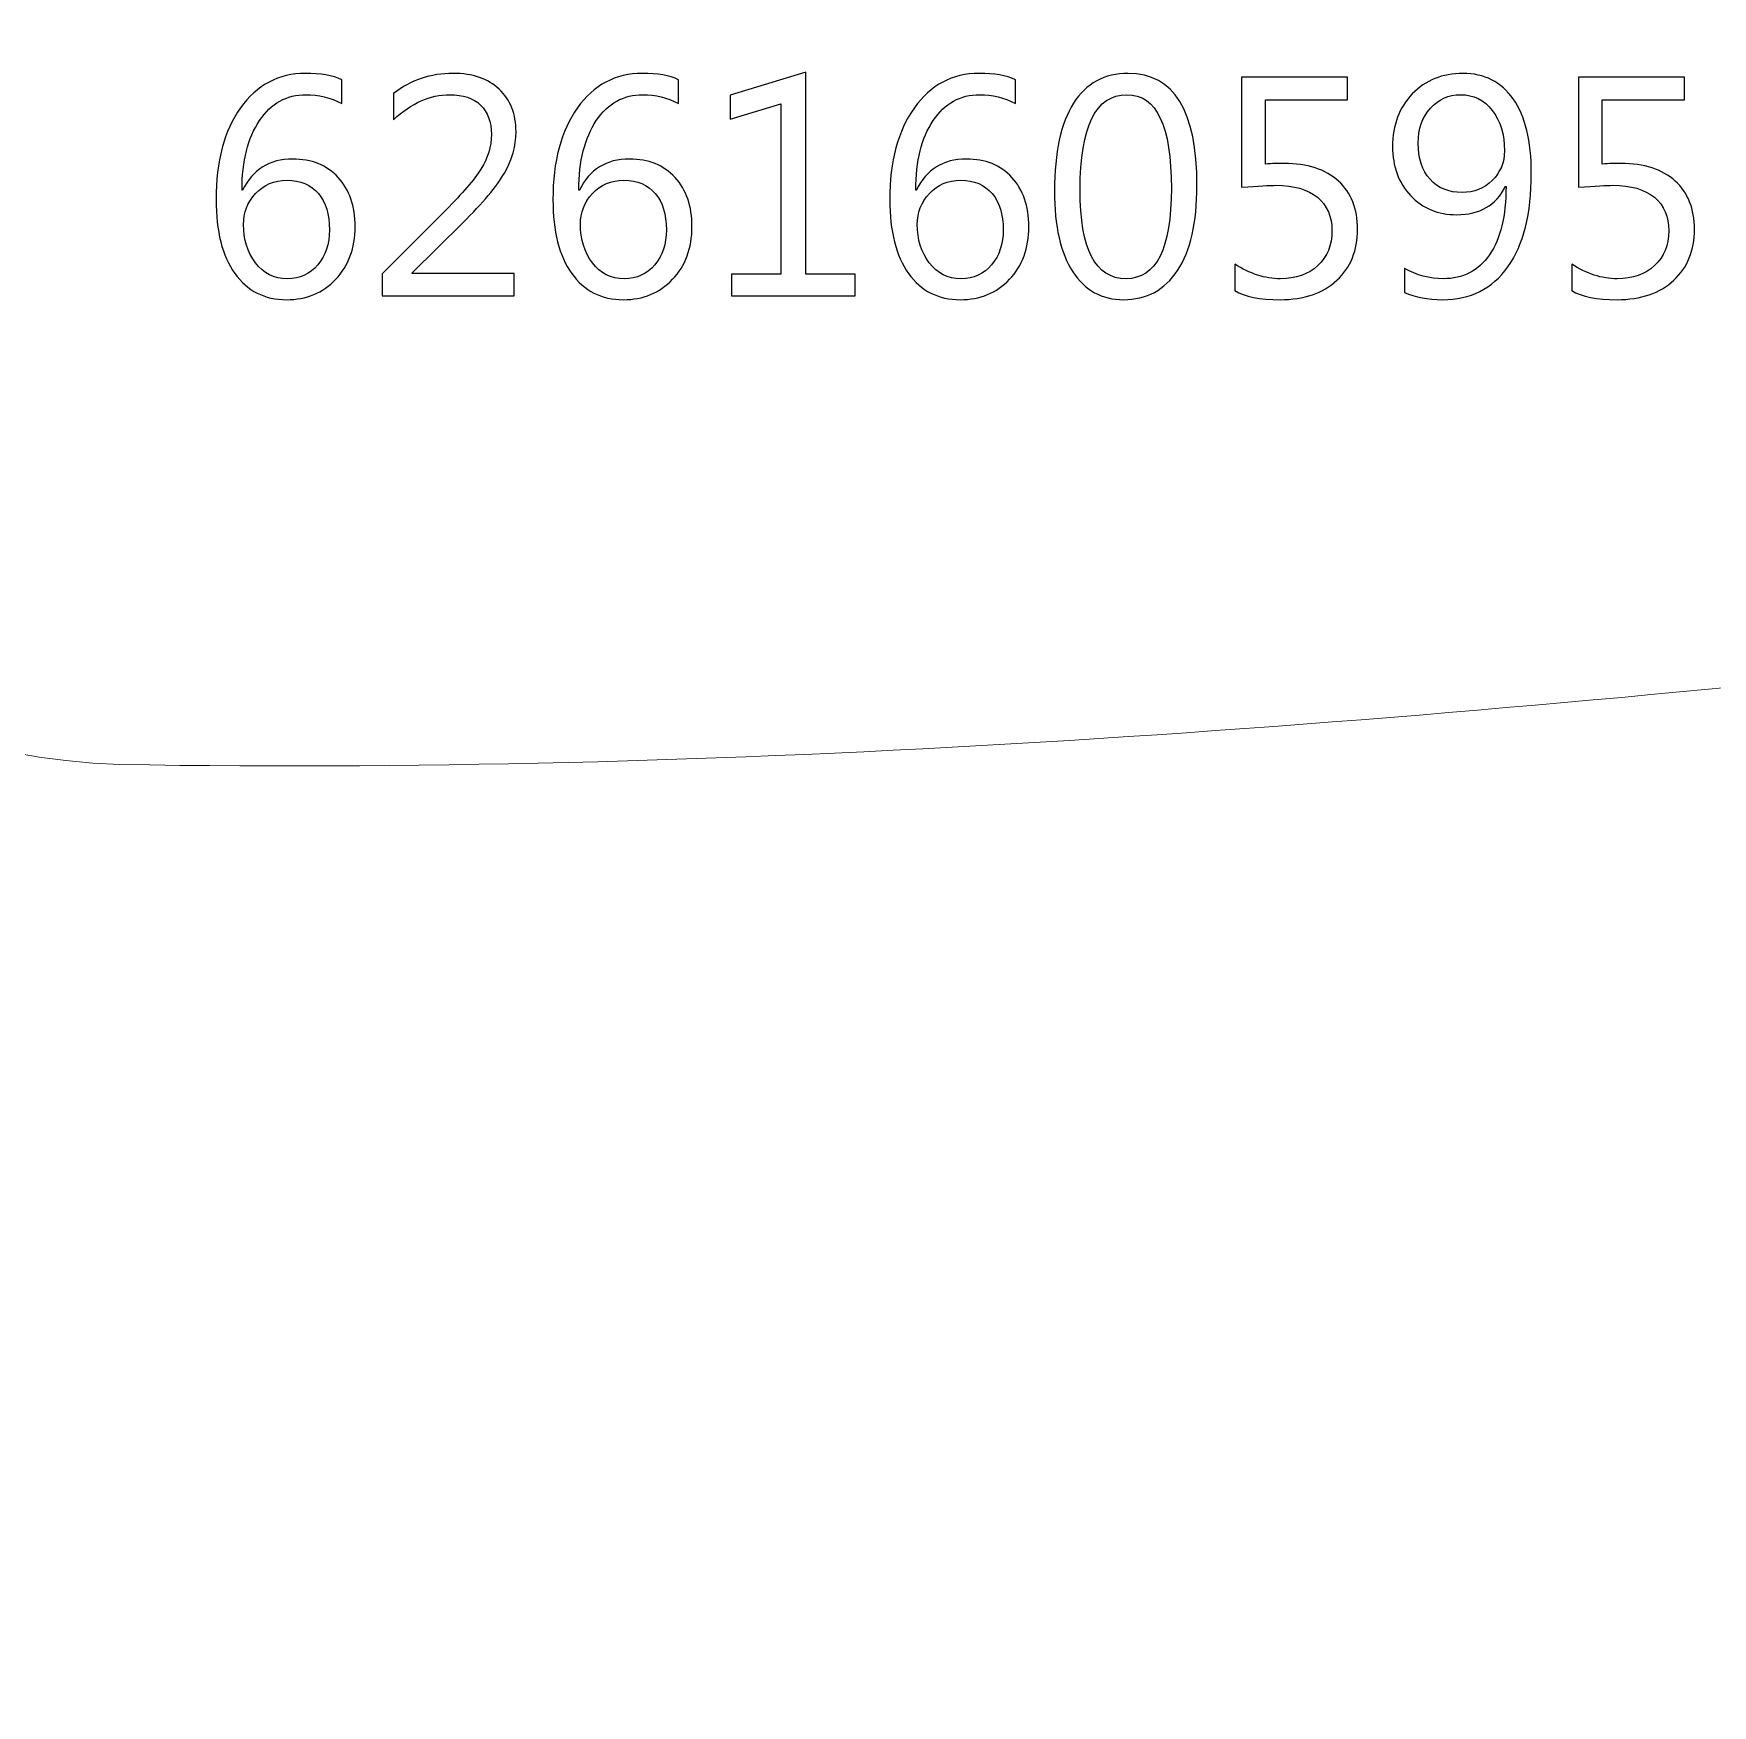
# Model space of a CAD drawing. Header units: centimetres. Extents: x -370 to 378, y -504 to 433.
# Drawn here: x 181.35 to 224.68, y -140.4 to -97.25 of the extents above; entities that cross this region are included whole.
import ezdxf

# ---------------------------------------------------------------- set-up
doc = ezdxf.new("R2010")
doc.units = ezdxf.units.CM
doc.header["$MEASUREMENT"] = 0
doc.layers.add('Camada 1', color=7, linetype='Continuous')
doc.layers.add('Camada 2', color=20, linetype='Continuous')

msp = doc.modelspace()

# ---------------------------------------------------------------- linework, layer by layer
at = {"layer": 'Camada 1', "lineweight": 9}
msp.add_open_spline([(137.092, -216.994), (136.747, -218.65), (136.257, -219.747), (135.38, -221.926), (135.38, -221.926), (133.431, -227.614), (132.317, -230.896), (138.351, -233.122), (138.351, -233.122), (141.451, -234.024), (144.06, -235.007), (146.264, -236.06), (146.264, -236.06), (157.279, -240.616), (157.806, -257.039), (153.585, -268.08), (153.585, -268.08), (150.554, -273.02), (154.874, -278.981), (158.998, -277.599), (158.998, -277.599), (158.998, -277.599), (200.265, -263.941), (200.265, -263.941), (200.265, -263.941), (199.078, -259.462), (197.865, -255.127), (196.269, -250.648), (196.269, -250.648), (196.269, -250.648), (185.917, -254.886), (185.917, -254.886), (185.917, -254.886), (185.917, -254.886), (183.87, -249.048), (183.87, -249.048), (183.87, -249.048), (183.87, -249.048), (194.175, -244.595), (194.175, -244.595), (194.175, -244.595), (191.937, -239.747), (190.018, -235.133), (187.54, -230.527), (187.54, -230.527), (187.54, -230.527), (176.891, -236.411), (176.891, -236.411), (176.891, -236.411), (176.891, -236.411), (173.702, -231.123), (173.702, -231.123), (173.702, -231.123), (173.702, -231.123), (184.284, -225.018), (184.284, -225.018), (184.284, -225.018), (181.856, -220.909), (179.557, -217.404), (176.995, -213.675), (176.995, -213.675), (176.995, -213.675), (167.179, -220.16), (167.179, -220.16), (167.179, -220.16), (167.179, -220.16), (163.824, -215.06), (163.824, -215.06), (163.824, -215.06), (163.824, -215.06), (173.043, -208.801), (173.043, -208.801), (173.043, -208.801), (170.304, -204.99), (167.76, -200.915), (165.239, -197.015), (165.239, -197.015), (165.239, -197.015), (155.176, -203.193), (155.176, -203.193), (155.176, -203.193), (155.176, -203.193), (152.45, -197.832), (152.45, -197.832), (152.45, -197.832), (152.45, -197.832), (162.39, -191.311), (162.39, -191.311), (162.39, -191.311), (152.804, -172.431), (165.878, -158.086), (180.366, -155.011), (180.366, -155.011), (211.314, -148.782), (237.929, -151.582), (266.411, -167.057), (266.411, -167.057), (285.749, -177.065), (304.826, -189.023), (323.748, -201.054), (323.748, -201.054), (335.35, -207.339), (343.347, -213.505), (356.606, -218.034), (356.606, -218.034), (360.725, -219.302), (363.063, -220.054), (364.612, -219.24), (364.612, -219.24), (370.775, -209.269), (374.509, -194.548), (373.726, -161.441), (373.726, -161.441), (371.635, -132.939), (369.522, -118.894), (363.223, -108.982), (363.223, -108.982), (353.313, -103.395), (320.988, -104.417), (278.034, -108.67), (278.034, -108.67), (248.048, -110.894), (216.683, -116.658), (183.577, -116.118), (183.577, -116.118), (168.638, -115.637), (157.286, -96.321), (142.69, -74.245), (142.69, -74.245), (134.772, -75.548), (128.308, -74.266), (124.069, -70.649), (124.069, -70.649), (119.968, -66.642), (117.668, -61.901), (117.752, -56.295), (117.752, -56.295), (117.77, -54.695), (116.652, -54.108), (114.878, -54.751), (114.878, -54.751), (93.424, -59.156), (73.077, -61.647), (54.348, -61.505), (54.348, -61.505), (54.348, -61.505), (41.999, -61.728), (41.999, -61.728), (41.999, -61.728), (24.956, -62.047), (14.48, -65.235), (11.762, -75.846), (11.762, -75.846), (11.133, -78.934), (11.272, -99.766), (11.242, -103.774), (11.242, -103.774), (11.242, -103.774), (11.31, -145.737), (11.31, -145.737), (11.31, -145.737), (11.31, -145.737), (50.232, -145.79), (50.232, -145.79), (50.232, -145.79), (50.232, -145.79), (50.173, -151.987), (50.173, -151.987), (50.173, -151.987), (50.173, -151.987), (11.302, -152.094), (11.302, -152.094), (11.302, -152.094), (11.302, -152.094), (11.481, -204.326), (11.481, -204.326), (11.481, -204.326), (11.481, -204.326), (22.704, -205.453), (22.704, -205.453), (22.704, -205.453), (22.704, -205.453), (28.161, -174.841), (28.161, -174.841), (28.161, -174.841), (28.161, -174.841), (62.988, -179.989), (62.988, -179.989), (62.988, -179.989), (62.988, -179.989), (57.26, -209.486), (57.26, -209.486), (57.26, -209.486), (57.26, -209.486), (75.57, -211.37), (75.57, -211.37), (75.57, -211.37), (75.655, -204.056), (76.501, -197.096), (78.324, -190.655), (78.324, -190.655), (80.78, -182.139), (83.802, -175.713), (88.304, -174.252), (88.304, -174.252), (88.304, -174.252), (125.029, -174.256), (125.029, -174.256), (125.029, -174.256), (127.647, -174.394), (128.823, -178.592), (127.957, -185.147), (127.957, -185.147), (127.266, -192.248), (122.328, -198.12), (119.676, -205.561), (119.676, -205.561), (117.92, -210.487), (118.364, -211.438), (122.255, -211.412), (122.255, -211.412), (122.255, -211.412), (134.399, -211.353), (134.399, -211.353), (134.399, -211.353), (136.027, -211.873), (137.523, -213.983), (137.092, -216.994)], degree=3, knots=[0, 0, 0, 0, 0.017241, 0.017241, 0.017241, 0.017241, 0.034483, 0.034483, 0.034483, 0.034483, 0.051724, 0.051724, 0.051724, 0.051724, 0.068966, 0.068966, 0.068966, 0.068966, 0.086207, 0.086207, 0.086207, 0.086207, 0.103448, 0.103448, 0.103448, 0.103448, 0.12069, 0.12069, 0.12069, 0.12069, 0.137931, 0.137931, 0.137931, 0.137931, 0.155172, 0.155172, 0.155172, 0.155172, 0.172414, 0.172414, 0.172414, 0.172414, 0.189655, 0.189655, 0.189655, 0.189655, 0.206897, 0.206897, 0.206897, 0.206897, 0.224138, 0.224138, 0.224138, 0.224138, 0.241379, 0.241379, 0.241379, 0.241379, 0.258621, 0.258621, 0.258621, 0.258621, 0.275862, 0.275862, 0.275862, 0.275862, 0.293103, 0.293103, 0.293103, 0.293103, 0.310345, 0.310345, 0.310345, 0.310345, 0.327586, 0.327586, 0.327586, 0.327586, 0.344828, 0.344828, 0.344828, 0.344828, 0.362069, 0.362069, 0.362069, 0.362069, 0.37931, 0.37931, 0.37931, 0.37931, 0.396552, 0.396552, 0.396552, 0.396552, 0.413793, 0.413793, 0.413793, 0.413793, 0.431034, 0.431034, 0.431034, 0.431034, 0.448276, 0.448276, 0.448276, 0.448276, 0.465517, 0.465517, 0.465517, 0.465517, 0.482759, 0.482759, 0.482759, 0.482759, 0.5, 0.5, 0.5, 0.5, 0.517241, 0.517241, 0.517241, 0.517241, 0.534483, 0.534483, 0.534483, 0.534483, 0.551724, 0.551724, 0.551724, 0.551724, 0.568966, 0.568966, 0.568966, 0.568966, 0.586207, 0.586207, 0.586207, 0.586207, 0.603448, 0.603448, 0.603448, 0.603448, 0.62069, 0.62069, 0.62069, 0.62069, 0.637931, 0.637931, 0.637931, 0.637931, 0.655172, 0.655172, 0.655172, 0.655172, 0.672414, 0.672414, 0.672414, 0.672414, 0.689655, 0.689655, 0.689655, 0.689655, 0.706897, 0.706897, 0.706897, 0.706897, 0.724138, 0.724138, 0.724138, 0.724138, 0.741379, 0.741379, 0.741379, 0.741379, 0.758621, 0.758621, 0.758621, 0.758621, 0.775862, 0.775862, 0.775862, 0.775862, 0.793103, 0.793103, 0.793103, 0.793103, 0.810345, 0.810345, 0.810345, 0.810345, 0.827586, 0.827586, 0.827586, 0.827586, 0.844828, 0.844828, 0.844828, 0.844828, 0.862069, 0.862069, 0.862069, 0.862069, 0.87931, 0.87931, 0.87931, 0.87931, 0.896552, 0.896552, 0.896552, 0.896552, 0.913793, 0.913793, 0.913793, 0.913793, 0.931034, 0.931034, 0.931034, 0.931034, 0.948276, 0.948276, 0.948276, 0.948276, 0.965517, 0.965517, 0.965517, 0.965517, 1, 1, 1, 1], dxfattribs=at)
at = {"layer": 'Camada 2'}
for points, knots in [([(189.303, -98.444), (189.303, -98.444), (189.303, -99.055), (189.303, -99.055), (189.303, -99.055), (189.011, -98.906), (188.705, -98.831), (188.382, -98.831), (188.382, -98.831), (187.882, -98.831), (187.482, -99.054), (187.181, -99.5), (187.181, -99.5), (186.881, -99.946), (186.731, -100.545), (186.731, -101.293), (186.731, -101.293), (186.731, -101.293), (186.747, -101.293), (186.747, -101.293), (186.747, -101.293), (187.009, -100.76), (187.439, -100.492), (188.037, -100.492), (188.037, -100.492), (188.53, -100.492), (188.921, -100.651), (189.213, -100.967), (189.213, -100.967), (189.505, -101.284), (189.65, -101.707), (189.65, -102.238), (189.65, -102.238), (189.65, -102.792), (189.483, -103.245), (189.15, -103.596), (189.15, -103.596), (188.817, -103.947), (188.393, -104.121), (187.88, -104.121), (187.88, -104.121), (187.313, -104.121), (186.868, -103.895), (186.545, -103.444), (186.545, -103.444), (186.223, -102.992), (186.061, -102.358), (186.061, -101.541), (186.061, -101.541), (186.061, -100.55), (186.272, -99.76), (186.694, -99.17), (186.694, -99.17), (187.116, -98.578), (187.674, -98.282), (188.366, -98.282), (188.366, -98.282), (188.76, -98.282), (189.072, -98.336), (189.303, -98.444)], [0, 0, 0, 0, 0.0625, 0.0625, 0.0625, 0.0625, 0.125, 0.125, 0.125, 0.125, 0.1875, 0.1875, 0.1875, 0.1875, 0.25, 0.25, 0.25, 0.25, 0.3125, 0.3125, 0.3125, 0.3125, 0.375, 0.375, 0.375, 0.375, 0.4375, 0.4375, 0.4375, 0.4375, 0.5, 0.5, 0.5, 0.5, 0.5625, 0.5625, 0.5625, 0.5625, 0.625, 0.625, 0.625, 0.625, 0.6875, 0.6875, 0.6875, 0.6875, 0.75, 0.75, 0.75, 0.75, 0.8125, 0.8125, 0.8125, 0.8125, 0.875, 0.875, 0.875, 0.875, 1, 1, 1, 1]), ([(193.755, -104.024), (193.755, -104.024), (190.352, -104.024), (190.352, -104.024), (190.352, -104.024), (190.352, -104.024), (190.352, -103.452), (190.352, -103.452), (190.352, -103.452), (190.352, -103.452), (191.997, -101.801), (191.997, -101.801), (191.997, -101.801), (192.417, -101.381), (192.717, -101.031), (192.896, -100.751), (192.896, -100.751), (193.076, -100.472), (193.166, -100.172), (193.166, -99.855), (193.166, -99.855), (193.166, -99.53), (193.073, -99.277), (192.887, -99.098), (192.887, -99.098), (192.7, -98.92), (192.435, -98.831), (192.091, -98.831), (192.091, -98.831), (191.587, -98.831), (191.104, -99.046), (190.642, -99.476), (190.642, -99.476), (190.642, -99.476), (190.642, -98.799), (190.642, -98.799), (190.642, -98.799), (191.083, -98.454), (191.596, -98.282), (192.181, -98.282), (192.181, -98.282), (192.685, -98.282), (193.081, -98.42), (193.37, -98.692), (193.37, -98.692), (193.659, -98.965), (193.803, -99.332), (193.803, -99.792), (193.803, -99.792), (193.803, -100.153), (193.704, -100.508), (193.503, -100.854), (193.503, -100.854), (193.305, -101.199), (192.946, -101.628), (192.428, -102.14), (192.428, -102.14), (192.428, -102.14), (191.126, -103.428), (191.126, -103.428), (191.126, -103.428), (191.126, -103.428), (191.126, -103.444), (191.126, -103.444), (191.126, -103.444), (191.126, -103.444), (193.755, -103.444), (193.755, -103.444), (193.755, -103.444), (193.755, -103.444), (193.755, -104.024), (193.755, -104.024)], [0, 0, 0, 0, 0.052632, 0.052632, 0.052632, 0.052632, 0.105263, 0.105263, 0.105263, 0.105263, 0.157895, 0.157895, 0.157895, 0.157895, 0.210526, 0.210526, 0.210526, 0.210526, 0.263158, 0.263158, 0.263158, 0.263158, 0.315789, 0.315789, 0.315789, 0.315789, 0.368421, 0.368421, 0.368421, 0.368421, 0.421053, 0.421053, 0.421053, 0.421053, 0.473684, 0.473684, 0.473684, 0.473684, 0.526316, 0.526316, 0.526316, 0.526316, 0.578947, 0.578947, 0.578947, 0.578947, 0.631579, 0.631579, 0.631579, 0.631579, 0.684211, 0.684211, 0.684211, 0.684211, 0.736842, 0.736842, 0.736842, 0.736842, 0.789474, 0.789474, 0.789474, 0.789474, 0.842105, 0.842105, 0.842105, 0.842105, 0.894737, 0.894737, 0.894737, 0.894737, 1, 1, 1, 1]), ([(197.997, -98.444), (197.997, -98.444), (197.997, -99.055), (197.997, -99.055), (197.997, -99.055), (197.705, -98.906), (197.399, -98.831), (197.076, -98.831), (197.076, -98.831), (196.576, -98.831), (196.176, -99.054), (195.874, -99.5), (195.874, -99.5), (195.575, -99.946), (195.424, -100.545), (195.424, -101.293), (195.424, -101.293), (195.424, -101.293), (195.44, -101.293), (195.44, -101.293), (195.44, -101.293), (195.702, -100.76), (196.133, -100.492), (196.731, -100.492), (196.731, -100.492), (197.224, -100.492), (197.615, -100.651), (197.907, -100.967), (197.907, -100.967), (198.198, -101.284), (198.344, -101.707), (198.344, -102.238), (198.344, -102.238), (198.344, -102.792), (198.177, -103.245), (197.844, -103.596), (197.844, -103.596), (197.51, -103.947), (197.087, -104.121), (196.573, -104.121), (196.573, -104.121), (196.006, -104.121), (195.561, -103.895), (195.239, -103.444), (195.239, -103.444), (194.916, -102.992), (194.755, -102.358), (194.755, -101.541), (194.755, -101.541), (194.755, -100.55), (194.966, -99.76), (195.388, -99.17), (195.388, -99.17), (195.81, -98.578), (196.368, -98.282), (197.06, -98.282), (197.06, -98.282), (197.454, -98.282), (197.766, -98.336), (197.997, -98.444)], [0, 0, 0, 0, 0.0625, 0.0625, 0.0625, 0.0625, 0.125, 0.125, 0.125, 0.125, 0.1875, 0.1875, 0.1875, 0.1875, 0.25, 0.25, 0.25, 0.25, 0.3125, 0.3125, 0.3125, 0.3125, 0.375, 0.375, 0.375, 0.375, 0.4375, 0.4375, 0.4375, 0.4375, 0.5, 0.5, 0.5, 0.5, 0.5625, 0.5625, 0.5625, 0.5625, 0.625, 0.625, 0.625, 0.625, 0.6875, 0.6875, 0.6875, 0.6875, 0.75, 0.75, 0.75, 0.75, 0.8125, 0.8125, 0.8125, 0.8125, 0.875, 0.875, 0.875, 0.875, 1, 1, 1, 1]), ([(202.553, -104.024), (202.553, -104.024), (199.36, -104.024), (199.36, -104.024), (199.36, -104.024), (199.36, -104.024), (199.36, -103.46), (199.36, -103.46), (199.36, -103.46), (199.36, -103.46), (200.634, -103.46), (200.634, -103.46), (200.634, -103.46), (200.634, -103.46), (200.634, -99.07), (200.634, -99.07), (200.634, -99.07), (200.634, -99.07), (199.327, -99.46), (199.327, -99.46), (199.327, -99.46), (199.327, -99.46), (199.327, -98.847), (199.327, -98.847), (199.327, -98.847), (199.327, -98.847), (201.279, -98.25), (201.279, -98.25), (201.279, -98.25), (201.279, -98.25), (201.279, -103.46), (201.279, -103.46), (201.279, -103.46), (201.279, -103.46), (202.553, -103.46), (202.553, -103.46), (202.553, -103.46), (202.553, -103.46), (202.553, -104.024), (202.553, -104.024)], [0, 0, 0, 0, 0.090909, 0.090909, 0.090909, 0.090909, 0.181818, 0.181818, 0.181818, 0.181818, 0.272727, 0.272727, 0.272727, 0.272727, 0.363636, 0.363636, 0.363636, 0.363636, 0.454545, 0.454545, 0.454545, 0.454545, 0.545455, 0.545455, 0.545455, 0.545455, 0.636364, 0.636364, 0.636364, 0.636364, 0.727273, 0.727273, 0.727273, 0.727273, 0.818182, 0.818182, 0.818182, 0.818182, 1, 1, 1, 1]), ([(206.69, -98.444), (206.69, -98.444), (206.69, -99.055), (206.69, -99.055), (206.69, -99.055), (206.399, -98.906), (206.092, -98.831), (205.77, -98.831), (205.77, -98.831), (205.27, -98.831), (204.869, -99.054), (204.568, -99.5), (204.568, -99.5), (204.268, -99.946), (204.118, -100.545), (204.118, -101.293), (204.118, -101.293), (204.118, -101.293), (204.134, -101.293), (204.134, -101.293), (204.134, -101.293), (204.396, -100.76), (204.826, -100.492), (205.424, -100.492), (205.424, -100.492), (205.918, -100.492), (206.309, -100.651), (206.6, -100.967), (206.6, -100.967), (206.892, -101.284), (207.037, -101.707), (207.037, -102.238), (207.037, -102.238), (207.037, -102.792), (206.871, -103.245), (206.537, -103.596), (206.537, -103.596), (206.204, -103.947), (205.781, -104.121), (205.267, -104.121), (205.267, -104.121), (204.7, -104.121), (204.255, -103.895), (203.932, -103.444), (203.932, -103.444), (203.61, -102.992), (203.448, -102.358), (203.448, -101.541), (203.448, -101.541), (203.448, -100.55), (203.66, -99.76), (204.082, -99.17), (204.082, -99.17), (204.504, -98.578), (205.061, -98.282), (205.754, -98.282), (205.754, -98.282), (206.147, -98.282), (206.459, -98.336), (206.69, -98.444)], [0, 0, 0, 0, 0.0625, 0.0625, 0.0625, 0.0625, 0.125, 0.125, 0.125, 0.125, 0.1875, 0.1875, 0.1875, 0.1875, 0.25, 0.25, 0.25, 0.25, 0.3125, 0.3125, 0.3125, 0.3125, 0.375, 0.375, 0.375, 0.375, 0.4375, 0.4375, 0.4375, 0.4375, 0.5, 0.5, 0.5, 0.5, 0.5625, 0.5625, 0.5625, 0.5625, 0.625, 0.625, 0.625, 0.625, 0.6875, 0.6875, 0.6875, 0.6875, 0.75, 0.75, 0.75, 0.75, 0.8125, 0.8125, 0.8125, 0.8125, 0.875, 0.875, 0.875, 0.875, 1, 1, 1, 1]), ([(209.478, -104.121), (208.919, -104.121), (208.482, -103.881), (208.169, -103.401), (208.169, -103.401), (207.856, -102.92), (207.699, -102.225), (207.699, -101.316), (207.699, -101.316), (207.699, -100.317), (207.863, -99.563), (208.189, -99.051), (208.189, -99.051), (208.516, -98.539), (208.987, -98.282), (209.604, -98.282), (209.604, -98.282), (210.786, -98.282), (211.376, -99.247), (211.376, -101.178), (211.376, -101.178), (211.376, -102.135), (211.209, -102.863), (210.876, -103.367), (210.876, -103.367), (210.543, -103.87), (210.076, -104.121), (209.478, -104.121)], [0, 0, 0, 0, 0.125, 0.125, 0.125, 0.125, 0.25, 0.25, 0.25, 0.25, 0.375, 0.375, 0.375, 0.375, 0.5, 0.5, 0.5, 0.5, 0.625, 0.625, 0.625, 0.625, 0.75, 0.75, 0.75, 0.75, 1, 1, 1, 1]), ([(216.731, -103.933), (216.731, -103.933), (216.731, -103.313), (216.731, -103.313), (216.731, -103.313), (217.045, -103.492), (217.379, -103.581), (217.731, -103.581), (217.731, -103.581), (218.242, -103.581), (218.641, -103.374), (218.925, -102.961), (218.925, -102.961), (219.209, -102.549), (219.352, -101.961), (219.352, -101.202), (219.352, -101.202), (219.346, -101.204), (219.341, -101.204), (219.336, -101.202), (219.336, -101.202), (219.095, -101.686), (218.675, -101.928), (218.078, -101.928), (218.078, -101.928), (217.594, -101.928), (217.199, -101.764), (216.888, -101.436), (216.888, -101.436), (216.579, -101.108), (216.424, -100.684), (216.424, -100.168), (216.424, -100.168), (216.424, -99.617), (216.594, -99.164), (216.934, -98.812), (216.934, -98.812), (217.274, -98.458), (217.708, -98.282), (218.239, -98.282), (218.239, -98.282), (218.794, -98.282), (219.228, -98.503), (219.539, -98.942), (219.539, -98.942), (219.849, -99.382), (220.005, -100.023), (220.005, -100.863), (220.005, -100.863), (220.005, -101.906), (219.803, -102.71), (219.399, -103.274), (219.399, -103.274), (218.996, -103.839), (218.434, -104.121), (217.715, -104.121), (217.715, -104.121), (217.337, -104.121), (217.009, -104.058), (216.731, -103.933)], [0, 0, 0, 0, 0.0625, 0.0625, 0.0625, 0.0625, 0.125, 0.125, 0.125, 0.125, 0.1875, 0.1875, 0.1875, 0.1875, 0.25, 0.25, 0.25, 0.25, 0.3125, 0.3125, 0.3125, 0.3125, 0.375, 0.375, 0.375, 0.375, 0.4375, 0.4375, 0.4375, 0.4375, 0.5, 0.5, 0.5, 0.5, 0.5625, 0.5625, 0.5625, 0.5625, 0.625, 0.625, 0.625, 0.625, 0.6875, 0.6875, 0.6875, 0.6875, 0.75, 0.75, 0.75, 0.75, 0.8125, 0.8125, 0.8125, 0.8125, 0.875, 0.875, 0.875, 0.875, 1, 1, 1, 1]), ([(212.352, -103.887), (212.352, -103.887), (212.352, -103.202), (212.352, -103.202), (212.352, -103.202), (212.738, -103.454), (213.13, -103.581), (213.529, -103.581), (213.529, -103.581), (213.928, -103.581), (214.25, -103.468), (214.494, -103.242), (214.494, -103.242), (214.738, -103.018), (214.86, -102.718), (214.86, -102.346), (214.86, -102.346), (214.86, -101.976), (214.735, -101.687), (214.486, -101.48), (214.486, -101.48), (214.236, -101.273), (213.88, -101.17), (213.415, -101.17), (213.415, -101.17), (213.258, -101.17), (212.962, -101.186), (212.529, -101.217), (212.529, -101.217), (212.529, -101.217), (212.529, -98.379), (212.529, -98.379), (212.529, -98.379), (212.529, -98.379), (215.263, -98.379), (215.263, -98.379), (215.263, -98.379), (215.263, -98.379), (215.263, -98.96), (215.263, -98.96), (215.263, -98.96), (215.263, -98.96), (213.142, -98.96), (213.142, -98.96), (213.142, -98.96), (213.142, -98.96), (213.142, -100.621), (213.142, -100.621), (213.142, -100.621), (213.316, -100.61), (213.475, -100.605), (213.623, -100.605), (213.623, -100.605), (214.227, -100.605), (214.695, -100.757), (215.025, -101.059), (215.025, -101.059), (215.356, -101.362), (215.521, -101.777), (215.521, -102.304), (215.521, -102.304), (215.521, -102.85), (215.344, -103.289), (214.988, -103.621), (214.988, -103.621), (214.631, -103.955), (214.142, -104.121), (213.522, -104.121), (213.522, -104.121), (213, -104.121), (212.61, -104.043), (212.352, -103.887)], [0, 0, 0, 0, 0.052632, 0.052632, 0.052632, 0.052632, 0.105263, 0.105263, 0.105263, 0.105263, 0.157895, 0.157895, 0.157895, 0.157895, 0.210526, 0.210526, 0.210526, 0.210526, 0.263158, 0.263158, 0.263158, 0.263158, 0.315789, 0.315789, 0.315789, 0.315789, 0.368421, 0.368421, 0.368421, 0.368421, 0.421053, 0.421053, 0.421053, 0.421053, 0.473684, 0.473684, 0.473684, 0.473684, 0.526316, 0.526316, 0.526316, 0.526316, 0.578947, 0.578947, 0.578947, 0.578947, 0.631579, 0.631579, 0.631579, 0.631579, 0.684211, 0.684211, 0.684211, 0.684211, 0.736842, 0.736842, 0.736842, 0.736842, 0.789474, 0.789474, 0.789474, 0.789474, 0.842105, 0.842105, 0.842105, 0.842105, 0.894737, 0.894737, 0.894737, 0.894737, 1, 1, 1, 1]), ([(221.046, -103.887), (221.046, -103.887), (221.046, -103.202), (221.046, -103.202), (221.046, -103.202), (221.431, -103.454), (221.824, -103.581), (222.223, -103.581), (222.223, -103.581), (222.622, -103.581), (222.943, -103.468), (223.188, -103.242), (223.188, -103.242), (223.431, -103.018), (223.554, -102.718), (223.554, -102.346), (223.554, -102.346), (223.554, -101.976), (223.428, -101.687), (223.18, -101.48), (223.18, -101.48), (222.93, -101.273), (222.574, -101.17), (222.109, -101.17), (222.109, -101.17), (221.951, -101.17), (221.656, -101.186), (221.223, -101.217), (221.223, -101.217), (221.223, -101.217), (221.223, -98.379), (221.223, -98.379), (221.223, -98.379), (221.223, -98.379), (223.957, -98.379), (223.957, -98.379), (223.957, -98.379), (223.957, -98.379), (223.957, -98.96), (223.957, -98.96), (223.957, -98.96), (223.957, -98.96), (221.836, -98.96), (221.836, -98.96), (221.836, -98.96), (221.836, -98.96), (221.836, -100.621), (221.836, -100.621), (221.836, -100.621), (222.009, -100.61), (222.169, -100.605), (222.317, -100.605), (222.317, -100.605), (222.92, -100.605), (223.388, -100.757), (223.719, -101.059), (223.719, -101.059), (224.05, -101.362), (224.215, -101.777), (224.215, -102.304), (224.215, -102.304), (224.215, -102.85), (224.038, -103.289), (223.681, -103.621), (223.681, -103.621), (223.325, -103.955), (222.836, -104.121), (222.216, -104.121), (222.216, -104.121), (221.693, -104.121), (221.303, -104.043), (221.046, -103.887)], [0, 0, 0, 0, 0.052632, 0.052632, 0.052632, 0.052632, 0.105263, 0.105263, 0.105263, 0.105263, 0.157895, 0.157895, 0.157895, 0.157895, 0.210526, 0.210526, 0.210526, 0.210526, 0.263158, 0.263158, 0.263158, 0.263158, 0.315789, 0.315789, 0.315789, 0.315789, 0.368421, 0.368421, 0.368421, 0.368421, 0.421053, 0.421053, 0.421053, 0.421053, 0.473684, 0.473684, 0.473684, 0.473684, 0.526316, 0.526316, 0.526316, 0.526316, 0.578947, 0.578947, 0.578947, 0.578947, 0.631579, 0.631579, 0.631579, 0.631579, 0.684211, 0.684211, 0.684211, 0.684211, 0.736842, 0.736842, 0.736842, 0.736842, 0.789474, 0.789474, 0.789474, 0.789474, 0.842105, 0.842105, 0.842105, 0.842105, 0.894737, 0.894737, 0.894737, 0.894737, 1, 1, 1, 1]), ([(209.568, -98.831), (208.763, -98.831), (208.36, -99.649), (208.36, -101.287), (208.36, -101.287), (208.36, -102.816), (208.755, -103.581), (209.545, -103.581), (209.545, -103.581), (210.325, -103.581), (210.715, -102.803), (210.715, -101.248), (210.715, -101.248), (210.715, -99.636), (210.333, -98.831), (209.568, -98.831)], [0, 0, 0, 0, 0.2, 0.2, 0.2, 0.2, 0.4, 0.4, 0.4, 0.4, 0.6, 0.6, 0.6, 0.6, 1, 1, 1, 1]), ([(218.179, -98.831), (217.867, -98.831), (217.607, -98.948), (217.399, -99.183), (217.399, -99.183), (217.191, -99.418), (217.086, -99.717), (217.086, -100.08), (217.086, -100.08), (217.086, -100.476), (217.188, -100.788), (217.392, -101.015), (217.392, -101.015), (217.597, -101.242), (217.873, -101.355), (218.223, -101.355), (218.223, -101.355), (218.527, -101.355), (218.783, -101.252), (218.994, -101.045), (218.994, -101.045), (219.205, -100.836), (219.312, -100.583), (219.312, -100.284), (219.312, -100.284), (219.312, -99.856), (219.207, -99.507), (218.997, -99.237), (218.997, -99.237), (218.787, -98.967), (218.515, -98.831), (218.179, -98.831)], [0, 0, 0, 0, 0.111111, 0.111111, 0.111111, 0.111111, 0.222222, 0.222222, 0.222222, 0.222222, 0.333333, 0.333333, 0.333333, 0.333333, 0.444444, 0.444444, 0.444444, 0.444444, 0.555556, 0.555556, 0.555556, 0.555556, 0.666667, 0.666667, 0.666667, 0.666667, 0.777778, 0.777778, 0.777778, 0.777778, 1, 1, 1, 1]), ([(187.893, -101.04), (187.56, -101.04), (187.29, -101.153), (187.083, -101.379), (187.083, -101.379), (186.874, -101.606), (186.771, -101.873), (186.771, -102.18), (186.771, -102.18), (186.771, -102.567), (186.874, -102.897), (187.08, -103.171), (187.08, -103.171), (187.286, -103.444), (187.56, -103.581), (187.901, -103.581), (187.901, -103.581), (188.227, -103.581), (188.49, -103.461), (188.689, -103.223), (188.689, -103.223), (188.889, -102.985), (188.989, -102.684), (188.989, -102.319), (188.989, -102.319), (188.989, -101.918), (188.893, -101.606), (188.701, -101.379), (188.701, -101.379), (188.509, -101.153), (188.24, -101.04), (187.893, -101.04)], [0, 0, 0, 0, 0.111111, 0.111111, 0.111111, 0.111111, 0.222222, 0.222222, 0.222222, 0.222222, 0.333333, 0.333333, 0.333333, 0.333333, 0.444444, 0.444444, 0.444444, 0.444444, 0.555556, 0.555556, 0.555556, 0.555556, 0.666667, 0.666667, 0.666667, 0.666667, 0.777778, 0.777778, 0.777778, 0.777778, 1, 1, 1, 1]), ([(196.587, -101.04), (196.253, -101.04), (195.983, -101.153), (195.776, -101.379), (195.776, -101.379), (195.568, -101.606), (195.464, -101.873), (195.464, -102.18), (195.464, -102.18), (195.464, -102.567), (195.568, -102.897), (195.774, -103.171), (195.774, -103.171), (195.979, -103.444), (196.253, -103.581), (196.595, -103.581), (196.595, -103.581), (196.92, -103.581), (197.184, -103.461), (197.383, -103.223), (197.383, -103.223), (197.583, -102.985), (197.682, -102.684), (197.682, -102.319), (197.682, -102.319), (197.682, -101.918), (197.587, -101.606), (197.395, -101.379), (197.395, -101.379), (197.202, -101.153), (196.934, -101.04), (196.587, -101.04)], [0, 0, 0, 0, 0.111111, 0.111111, 0.111111, 0.111111, 0.222222, 0.222222, 0.222222, 0.222222, 0.333333, 0.333333, 0.333333, 0.333333, 0.444444, 0.444444, 0.444444, 0.444444, 0.555556, 0.555556, 0.555556, 0.555556, 0.666667, 0.666667, 0.666667, 0.666667, 0.777778, 0.777778, 0.777778, 0.777778, 1, 1, 1, 1]), ([(205.281, -101.04), (204.947, -101.04), (204.677, -101.153), (204.47, -101.379), (204.47, -101.379), (204.262, -101.606), (204.158, -101.873), (204.158, -102.18), (204.158, -102.18), (204.158, -102.567), (204.262, -102.897), (204.467, -103.171), (204.467, -103.171), (204.673, -103.444), (204.947, -103.581), (205.289, -103.581), (205.289, -103.581), (205.614, -103.581), (205.877, -103.461), (206.076, -103.223), (206.076, -103.223), (206.276, -102.985), (206.376, -102.684), (206.376, -102.319), (206.376, -102.319), (206.376, -101.918), (206.28, -101.606), (206.088, -101.379), (206.088, -101.379), (205.896, -101.153), (205.627, -101.04), (205.281, -101.04)], [0, 0, 0, 0, 0.111111, 0.111111, 0.111111, 0.111111, 0.222222, 0.222222, 0.222222, 0.222222, 0.333333, 0.333333, 0.333333, 0.333333, 0.444444, 0.444444, 0.444444, 0.444444, 0.555556, 0.555556, 0.555556, 0.555556, 0.666667, 0.666667, 0.666667, 0.666667, 0.777778, 0.777778, 0.777778, 0.777778, 1, 1, 1, 1])]:
    msp.add_open_spline(points, degree=3, knots=knots, dxfattribs=at)
at = {"layer": 'Camada 2', "lineweight": 9}
for points, knots in [([(189.303, -98.444), (189.303, -98.444), (189.303, -99.055), (189.303, -99.055), (189.303, -99.055), (189.011, -98.906), (188.705, -98.831), (188.382, -98.831), (188.382, -98.831), (187.882, -98.831), (187.482, -99.054), (187.181, -99.5), (187.181, -99.5), (186.881, -99.946), (186.731, -100.545), (186.731, -101.293), (186.731, -101.293), (186.731, -101.293), (186.747, -101.293), (186.747, -101.293), (186.747, -101.293), (187.009, -100.76), (187.439, -100.492), (188.037, -100.492), (188.037, -100.492), (188.53, -100.492), (188.921, -100.651), (189.213, -100.967), (189.213, -100.967), (189.505, -101.284), (189.65, -101.707), (189.65, -102.238), (189.65, -102.238), (189.65, -102.792), (189.483, -103.245), (189.15, -103.596), (189.15, -103.596), (188.817, -103.947), (188.393, -104.121), (187.88, -104.121), (187.88, -104.121), (187.313, -104.121), (186.868, -103.895), (186.545, -103.444), (186.545, -103.444), (186.223, -102.992), (186.061, -102.358), (186.061, -101.541), (186.061, -101.541), (186.061, -100.55), (186.272, -99.76), (186.694, -99.17), (186.694, -99.17), (187.116, -98.578), (187.674, -98.282), (188.366, -98.282), (188.366, -98.282), (188.76, -98.282), (189.072, -98.336), (189.303, -98.444)], [0, 0, 0, 0, 0.0625, 0.0625, 0.0625, 0.0625, 0.125, 0.125, 0.125, 0.125, 0.1875, 0.1875, 0.1875, 0.1875, 0.25, 0.25, 0.25, 0.25, 0.3125, 0.3125, 0.3125, 0.3125, 0.375, 0.375, 0.375, 0.375, 0.4375, 0.4375, 0.4375, 0.4375, 0.5, 0.5, 0.5, 0.5, 0.5625, 0.5625, 0.5625, 0.5625, 0.625, 0.625, 0.625, 0.625, 0.6875, 0.6875, 0.6875, 0.6875, 0.75, 0.75, 0.75, 0.75, 0.8125, 0.8125, 0.8125, 0.8125, 0.875, 0.875, 0.875, 0.875, 1, 1, 1, 1]), ([(193.755, -104.024), (193.755, -104.024), (190.352, -104.024), (190.352, -104.024), (190.352, -104.024), (190.352, -104.024), (190.352, -103.452), (190.352, -103.452), (190.352, -103.452), (190.352, -103.452), (191.997, -101.801), (191.997, -101.801), (191.997, -101.801), (192.417, -101.381), (192.717, -101.031), (192.896, -100.751), (192.896, -100.751), (193.076, -100.472), (193.166, -100.172), (193.166, -99.855), (193.166, -99.855), (193.166, -99.53), (193.073, -99.277), (192.887, -99.098), (192.887, -99.098), (192.7, -98.92), (192.435, -98.831), (192.091, -98.831), (192.091, -98.831), (191.587, -98.831), (191.104, -99.046), (190.642, -99.476), (190.642, -99.476), (190.642, -99.476), (190.642, -98.799), (190.642, -98.799), (190.642, -98.799), (191.083, -98.454), (191.596, -98.282), (192.181, -98.282), (192.181, -98.282), (192.685, -98.282), (193.081, -98.42), (193.37, -98.692), (193.37, -98.692), (193.659, -98.965), (193.803, -99.332), (193.803, -99.792), (193.803, -99.792), (193.803, -100.153), (193.704, -100.508), (193.503, -100.854), (193.503, -100.854), (193.305, -101.199), (192.946, -101.628), (192.428, -102.14), (192.428, -102.14), (192.428, -102.14), (191.126, -103.428), (191.126, -103.428), (191.126, -103.428), (191.126, -103.428), (191.126, -103.444), (191.126, -103.444), (191.126, -103.444), (191.126, -103.444), (193.755, -103.444), (193.755, -103.444), (193.755, -103.444), (193.755, -103.444), (193.755, -104.024), (193.755, -104.024)], [0, 0, 0, 0, 0.052632, 0.052632, 0.052632, 0.052632, 0.105263, 0.105263, 0.105263, 0.105263, 0.157895, 0.157895, 0.157895, 0.157895, 0.210526, 0.210526, 0.210526, 0.210526, 0.263158, 0.263158, 0.263158, 0.263158, 0.315789, 0.315789, 0.315789, 0.315789, 0.368421, 0.368421, 0.368421, 0.368421, 0.421053, 0.421053, 0.421053, 0.421053, 0.473684, 0.473684, 0.473684, 0.473684, 0.526316, 0.526316, 0.526316, 0.526316, 0.578947, 0.578947, 0.578947, 0.578947, 0.631579, 0.631579, 0.631579, 0.631579, 0.684211, 0.684211, 0.684211, 0.684211, 0.736842, 0.736842, 0.736842, 0.736842, 0.789474, 0.789474, 0.789474, 0.789474, 0.842105, 0.842105, 0.842105, 0.842105, 0.894737, 0.894737, 0.894737, 0.894737, 1, 1, 1, 1]), ([(197.997, -98.444), (197.997, -98.444), (197.997, -99.055), (197.997, -99.055), (197.997, -99.055), (197.705, -98.906), (197.399, -98.831), (197.076, -98.831), (197.076, -98.831), (196.576, -98.831), (196.176, -99.054), (195.874, -99.5), (195.874, -99.5), (195.575, -99.946), (195.424, -100.545), (195.424, -101.293), (195.424, -101.293), (195.424, -101.293), (195.44, -101.293), (195.44, -101.293), (195.44, -101.293), (195.702, -100.76), (196.133, -100.492), (196.731, -100.492), (196.731, -100.492), (197.224, -100.492), (197.615, -100.651), (197.907, -100.967), (197.907, -100.967), (198.198, -101.284), (198.344, -101.707), (198.344, -102.238), (198.344, -102.238), (198.344, -102.792), (198.177, -103.245), (197.844, -103.596), (197.844, -103.596), (197.51, -103.947), (197.087, -104.121), (196.573, -104.121), (196.573, -104.121), (196.006, -104.121), (195.561, -103.895), (195.239, -103.444), (195.239, -103.444), (194.916, -102.992), (194.755, -102.358), (194.755, -101.541), (194.755, -101.541), (194.755, -100.55), (194.966, -99.76), (195.388, -99.17), (195.388, -99.17), (195.81, -98.578), (196.368, -98.282), (197.06, -98.282), (197.06, -98.282), (197.454, -98.282), (197.766, -98.336), (197.997, -98.444)], [0, 0, 0, 0, 0.0625, 0.0625, 0.0625, 0.0625, 0.125, 0.125, 0.125, 0.125, 0.1875, 0.1875, 0.1875, 0.1875, 0.25, 0.25, 0.25, 0.25, 0.3125, 0.3125, 0.3125, 0.3125, 0.375, 0.375, 0.375, 0.375, 0.4375, 0.4375, 0.4375, 0.4375, 0.5, 0.5, 0.5, 0.5, 0.5625, 0.5625, 0.5625, 0.5625, 0.625, 0.625, 0.625, 0.625, 0.6875, 0.6875, 0.6875, 0.6875, 0.75, 0.75, 0.75, 0.75, 0.8125, 0.8125, 0.8125, 0.8125, 0.875, 0.875, 0.875, 0.875, 1, 1, 1, 1]), ([(202.553, -104.024), (202.553, -104.024), (199.36, -104.024), (199.36, -104.024), (199.36, -104.024), (199.36, -104.024), (199.36, -103.46), (199.36, -103.46), (199.36, -103.46), (199.36, -103.46), (200.634, -103.46), (200.634, -103.46), (200.634, -103.46), (200.634, -103.46), (200.634, -99.07), (200.634, -99.07), (200.634, -99.07), (200.634, -99.07), (199.327, -99.46), (199.327, -99.46), (199.327, -99.46), (199.327, -99.46), (199.327, -98.847), (199.327, -98.847), (199.327, -98.847), (199.327, -98.847), (201.279, -98.25), (201.279, -98.25), (201.279, -98.25), (201.279, -98.25), (201.279, -103.46), (201.279, -103.46), (201.279, -103.46), (201.279, -103.46), (202.553, -103.46), (202.553, -103.46), (202.553, -103.46), (202.553, -103.46), (202.553, -104.024), (202.553, -104.024)], [0, 0, 0, 0, 0.090909, 0.090909, 0.090909, 0.090909, 0.181818, 0.181818, 0.181818, 0.181818, 0.272727, 0.272727, 0.272727, 0.272727, 0.363636, 0.363636, 0.363636, 0.363636, 0.454545, 0.454545, 0.454545, 0.454545, 0.545455, 0.545455, 0.545455, 0.545455, 0.636364, 0.636364, 0.636364, 0.636364, 0.727273, 0.727273, 0.727273, 0.727273, 0.818182, 0.818182, 0.818182, 0.818182, 1, 1, 1, 1]), ([(206.69, -98.444), (206.69, -98.444), (206.69, -99.055), (206.69, -99.055), (206.69, -99.055), (206.399, -98.906), (206.092, -98.831), (205.77, -98.831), (205.77, -98.831), (205.27, -98.831), (204.869, -99.054), (204.568, -99.5), (204.568, -99.5), (204.268, -99.946), (204.118, -100.545), (204.118, -101.293), (204.118, -101.293), (204.118, -101.293), (204.134, -101.293), (204.134, -101.293), (204.134, -101.293), (204.396, -100.76), (204.826, -100.492), (205.424, -100.492), (205.424, -100.492), (205.918, -100.492), (206.309, -100.651), (206.6, -100.967), (206.6, -100.967), (206.892, -101.284), (207.037, -101.707), (207.037, -102.238), (207.037, -102.238), (207.037, -102.792), (206.871, -103.245), (206.537, -103.596), (206.537, -103.596), (206.204, -103.947), (205.781, -104.121), (205.267, -104.121), (205.267, -104.121), (204.7, -104.121), (204.255, -103.895), (203.932, -103.444), (203.932, -103.444), (203.61, -102.992), (203.448, -102.358), (203.448, -101.541), (203.448, -101.541), (203.448, -100.55), (203.66, -99.76), (204.082, -99.17), (204.082, -99.17), (204.504, -98.578), (205.061, -98.282), (205.754, -98.282), (205.754, -98.282), (206.147, -98.282), (206.459, -98.336), (206.69, -98.444)], [0, 0, 0, 0, 0.0625, 0.0625, 0.0625, 0.0625, 0.125, 0.125, 0.125, 0.125, 0.1875, 0.1875, 0.1875, 0.1875, 0.25, 0.25, 0.25, 0.25, 0.3125, 0.3125, 0.3125, 0.3125, 0.375, 0.375, 0.375, 0.375, 0.4375, 0.4375, 0.4375, 0.4375, 0.5, 0.5, 0.5, 0.5, 0.5625, 0.5625, 0.5625, 0.5625, 0.625, 0.625, 0.625, 0.625, 0.6875, 0.6875, 0.6875, 0.6875, 0.75, 0.75, 0.75, 0.75, 0.8125, 0.8125, 0.8125, 0.8125, 0.875, 0.875, 0.875, 0.875, 1, 1, 1, 1]), ([(209.478, -104.121), (208.919, -104.121), (208.482, -103.881), (208.169, -103.401), (208.169, -103.401), (207.856, -102.92), (207.699, -102.225), (207.699, -101.316), (207.699, -101.316), (207.699, -100.317), (207.863, -99.563), (208.189, -99.051), (208.189, -99.051), (208.516, -98.539), (208.987, -98.282), (209.604, -98.282), (209.604, -98.282), (210.786, -98.282), (211.376, -99.247), (211.376, -101.178), (211.376, -101.178), (211.376, -102.135), (211.209, -102.863), (210.876, -103.367), (210.876, -103.367), (210.543, -103.87), (210.076, -104.121), (209.478, -104.121)], [0, 0, 0, 0, 0.125, 0.125, 0.125, 0.125, 0.25, 0.25, 0.25, 0.25, 0.375, 0.375, 0.375, 0.375, 0.5, 0.5, 0.5, 0.5, 0.625, 0.625, 0.625, 0.625, 0.75, 0.75, 0.75, 0.75, 1, 1, 1, 1]), ([(216.731, -103.933), (216.731, -103.933), (216.731, -103.313), (216.731, -103.313), (216.731, -103.313), (217.045, -103.492), (217.379, -103.581), (217.731, -103.581), (217.731, -103.581), (218.242, -103.581), (218.641, -103.374), (218.925, -102.961), (218.925, -102.961), (219.209, -102.549), (219.352, -101.961), (219.352, -101.202), (219.352, -101.202), (219.346, -101.204), (219.341, -101.204), (219.336, -101.202), (219.336, -101.202), (219.095, -101.686), (218.675, -101.928), (218.078, -101.928), (218.078, -101.928), (217.594, -101.928), (217.199, -101.764), (216.888, -101.436), (216.888, -101.436), (216.579, -101.108), (216.424, -100.684), (216.424, -100.168), (216.424, -100.168), (216.424, -99.617), (216.594, -99.164), (216.934, -98.812), (216.934, -98.812), (217.274, -98.458), (217.708, -98.282), (218.239, -98.282), (218.239, -98.282), (218.794, -98.282), (219.228, -98.503), (219.539, -98.942), (219.539, -98.942), (219.849, -99.382), (220.005, -100.023), (220.005, -100.863), (220.005, -100.863), (220.005, -101.906), (219.803, -102.71), (219.399, -103.274), (219.399, -103.274), (218.996, -103.839), (218.434, -104.121), (217.715, -104.121), (217.715, -104.121), (217.337, -104.121), (217.009, -104.058), (216.731, -103.933)], [0, 0, 0, 0, 0.0625, 0.0625, 0.0625, 0.0625, 0.125, 0.125, 0.125, 0.125, 0.1875, 0.1875, 0.1875, 0.1875, 0.25, 0.25, 0.25, 0.25, 0.3125, 0.3125, 0.3125, 0.3125, 0.375, 0.375, 0.375, 0.375, 0.4375, 0.4375, 0.4375, 0.4375, 0.5, 0.5, 0.5, 0.5, 0.5625, 0.5625, 0.5625, 0.5625, 0.625, 0.625, 0.625, 0.625, 0.6875, 0.6875, 0.6875, 0.6875, 0.75, 0.75, 0.75, 0.75, 0.8125, 0.8125, 0.8125, 0.8125, 0.875, 0.875, 0.875, 0.875, 1, 1, 1, 1]), ([(212.352, -103.887), (212.352, -103.887), (212.352, -103.202), (212.352, -103.202), (212.352, -103.202), (212.738, -103.454), (213.13, -103.581), (213.529, -103.581), (213.529, -103.581), (213.928, -103.581), (214.25, -103.468), (214.494, -103.242), (214.494, -103.242), (214.738, -103.018), (214.86, -102.718), (214.86, -102.346), (214.86, -102.346), (214.86, -101.976), (214.735, -101.687), (214.486, -101.48), (214.486, -101.48), (214.236, -101.273), (213.88, -101.17), (213.415, -101.17), (213.415, -101.17), (213.258, -101.17), (212.962, -101.186), (212.529, -101.217), (212.529, -101.217), (212.529, -101.217), (212.529, -98.379), (212.529, -98.379), (212.529, -98.379), (212.529, -98.379), (215.263, -98.379), (215.263, -98.379), (215.263, -98.379), (215.263, -98.379), (215.263, -98.96), (215.263, -98.96), (215.263, -98.96), (215.263, -98.96), (213.142, -98.96), (213.142, -98.96), (213.142, -98.96), (213.142, -98.96), (213.142, -100.621), (213.142, -100.621), (213.142, -100.621), (213.316, -100.61), (213.475, -100.605), (213.623, -100.605), (213.623, -100.605), (214.227, -100.605), (214.695, -100.757), (215.025, -101.059), (215.025, -101.059), (215.356, -101.362), (215.521, -101.777), (215.521, -102.304), (215.521, -102.304), (215.521, -102.85), (215.344, -103.289), (214.988, -103.621), (214.988, -103.621), (214.631, -103.955), (214.142, -104.121), (213.522, -104.121), (213.522, -104.121), (213, -104.121), (212.61, -104.043), (212.352, -103.887)], [0, 0, 0, 0, 0.052632, 0.052632, 0.052632, 0.052632, 0.105263, 0.105263, 0.105263, 0.105263, 0.157895, 0.157895, 0.157895, 0.157895, 0.210526, 0.210526, 0.210526, 0.210526, 0.263158, 0.263158, 0.263158, 0.263158, 0.315789, 0.315789, 0.315789, 0.315789, 0.368421, 0.368421, 0.368421, 0.368421, 0.421053, 0.421053, 0.421053, 0.421053, 0.473684, 0.473684, 0.473684, 0.473684, 0.526316, 0.526316, 0.526316, 0.526316, 0.578947, 0.578947, 0.578947, 0.578947, 0.631579, 0.631579, 0.631579, 0.631579, 0.684211, 0.684211, 0.684211, 0.684211, 0.736842, 0.736842, 0.736842, 0.736842, 0.789474, 0.789474, 0.789474, 0.789474, 0.842105, 0.842105, 0.842105, 0.842105, 0.894737, 0.894737, 0.894737, 0.894737, 1, 1, 1, 1]), ([(221.046, -103.887), (221.046, -103.887), (221.046, -103.202), (221.046, -103.202), (221.046, -103.202), (221.431, -103.454), (221.824, -103.581), (222.223, -103.581), (222.223, -103.581), (222.622, -103.581), (222.943, -103.468), (223.188, -103.242), (223.188, -103.242), (223.431, -103.018), (223.554, -102.718), (223.554, -102.346), (223.554, -102.346), (223.554, -101.976), (223.428, -101.687), (223.18, -101.48), (223.18, -101.48), (222.93, -101.273), (222.574, -101.17), (222.109, -101.17), (222.109, -101.17), (221.951, -101.17), (221.656, -101.186), (221.223, -101.217), (221.223, -101.217), (221.223, -101.217), (221.223, -98.379), (221.223, -98.379), (221.223, -98.379), (221.223, -98.379), (223.957, -98.379), (223.957, -98.379), (223.957, -98.379), (223.957, -98.379), (223.957, -98.96), (223.957, -98.96), (223.957, -98.96), (223.957, -98.96), (221.836, -98.96), (221.836, -98.96), (221.836, -98.96), (221.836, -98.96), (221.836, -100.621), (221.836, -100.621), (221.836, -100.621), (222.009, -100.61), (222.169, -100.605), (222.317, -100.605), (222.317, -100.605), (222.92, -100.605), (223.388, -100.757), (223.719, -101.059), (223.719, -101.059), (224.05, -101.362), (224.215, -101.777), (224.215, -102.304), (224.215, -102.304), (224.215, -102.85), (224.038, -103.289), (223.681, -103.621), (223.681, -103.621), (223.325, -103.955), (222.836, -104.121), (222.216, -104.121), (222.216, -104.121), (221.693, -104.121), (221.303, -104.043), (221.046, -103.887)], [0, 0, 0, 0, 0.052632, 0.052632, 0.052632, 0.052632, 0.105263, 0.105263, 0.105263, 0.105263, 0.157895, 0.157895, 0.157895, 0.157895, 0.210526, 0.210526, 0.210526, 0.210526, 0.263158, 0.263158, 0.263158, 0.263158, 0.315789, 0.315789, 0.315789, 0.315789, 0.368421, 0.368421, 0.368421, 0.368421, 0.421053, 0.421053, 0.421053, 0.421053, 0.473684, 0.473684, 0.473684, 0.473684, 0.526316, 0.526316, 0.526316, 0.526316, 0.578947, 0.578947, 0.578947, 0.578947, 0.631579, 0.631579, 0.631579, 0.631579, 0.684211, 0.684211, 0.684211, 0.684211, 0.736842, 0.736842, 0.736842, 0.736842, 0.789474, 0.789474, 0.789474, 0.789474, 0.842105, 0.842105, 0.842105, 0.842105, 0.894737, 0.894737, 0.894737, 0.894737, 1, 1, 1, 1]), ([(209.568, -98.831), (208.763, -98.831), (208.36, -99.649), (208.36, -101.287), (208.36, -101.287), (208.36, -102.816), (208.755, -103.581), (209.545, -103.581), (209.545, -103.581), (210.325, -103.581), (210.715, -102.803), (210.715, -101.248), (210.715, -101.248), (210.715, -99.636), (210.333, -98.831), (209.568, -98.831)], [0, 0, 0, 0, 0.2, 0.2, 0.2, 0.2, 0.4, 0.4, 0.4, 0.4, 0.6, 0.6, 0.6, 0.6, 1, 1, 1, 1]), ([(218.179, -98.831), (217.867, -98.831), (217.607, -98.948), (217.399, -99.183), (217.399, -99.183), (217.191, -99.418), (217.086, -99.717), (217.086, -100.08), (217.086, -100.08), (217.086, -100.476), (217.188, -100.788), (217.392, -101.015), (217.392, -101.015), (217.597, -101.242), (217.873, -101.355), (218.223, -101.355), (218.223, -101.355), (218.527, -101.355), (218.783, -101.252), (218.994, -101.045), (218.994, -101.045), (219.205, -100.836), (219.312, -100.583), (219.312, -100.284), (219.312, -100.284), (219.312, -99.856), (219.207, -99.507), (218.997, -99.237), (218.997, -99.237), (218.787, -98.967), (218.515, -98.831), (218.179, -98.831)], [0, 0, 0, 0, 0.111111, 0.111111, 0.111111, 0.111111, 0.222222, 0.222222, 0.222222, 0.222222, 0.333333, 0.333333, 0.333333, 0.333333, 0.444444, 0.444444, 0.444444, 0.444444, 0.555556, 0.555556, 0.555556, 0.555556, 0.666667, 0.666667, 0.666667, 0.666667, 0.777778, 0.777778, 0.777778, 0.777778, 1, 1, 1, 1]), ([(187.893, -101.04), (187.56, -101.04), (187.29, -101.153), (187.083, -101.379), (187.083, -101.379), (186.874, -101.606), (186.771, -101.873), (186.771, -102.18), (186.771, -102.18), (186.771, -102.567), (186.874, -102.897), (187.08, -103.171), (187.08, -103.171), (187.286, -103.444), (187.56, -103.581), (187.901, -103.581), (187.901, -103.581), (188.227, -103.581), (188.49, -103.461), (188.689, -103.223), (188.689, -103.223), (188.889, -102.985), (188.989, -102.684), (188.989, -102.319), (188.989, -102.319), (188.989, -101.918), (188.893, -101.606), (188.701, -101.379), (188.701, -101.379), (188.509, -101.153), (188.24, -101.04), (187.893, -101.04)], [0, 0, 0, 0, 0.111111, 0.111111, 0.111111, 0.111111, 0.222222, 0.222222, 0.222222, 0.222222, 0.333333, 0.333333, 0.333333, 0.333333, 0.444444, 0.444444, 0.444444, 0.444444, 0.555556, 0.555556, 0.555556, 0.555556, 0.666667, 0.666667, 0.666667, 0.666667, 0.777778, 0.777778, 0.777778, 0.777778, 1, 1, 1, 1]), ([(196.587, -101.04), (196.253, -101.04), (195.983, -101.153), (195.776, -101.379), (195.776, -101.379), (195.568, -101.606), (195.464, -101.873), (195.464, -102.18), (195.464, -102.18), (195.464, -102.567), (195.568, -102.897), (195.774, -103.171), (195.774, -103.171), (195.979, -103.444), (196.253, -103.581), (196.595, -103.581), (196.595, -103.581), (196.92, -103.581), (197.184, -103.461), (197.383, -103.223), (197.383, -103.223), (197.583, -102.985), (197.682, -102.684), (197.682, -102.319), (197.682, -102.319), (197.682, -101.918), (197.587, -101.606), (197.395, -101.379), (197.395, -101.379), (197.202, -101.153), (196.934, -101.04), (196.587, -101.04)], [0, 0, 0, 0, 0.111111, 0.111111, 0.111111, 0.111111, 0.222222, 0.222222, 0.222222, 0.222222, 0.333333, 0.333333, 0.333333, 0.333333, 0.444444, 0.444444, 0.444444, 0.444444, 0.555556, 0.555556, 0.555556, 0.555556, 0.666667, 0.666667, 0.666667, 0.666667, 0.777778, 0.777778, 0.777778, 0.777778, 1, 1, 1, 1]), ([(205.281, -101.04), (204.947, -101.04), (204.677, -101.153), (204.47, -101.379), (204.47, -101.379), (204.262, -101.606), (204.158, -101.873), (204.158, -102.18), (204.158, -102.18), (204.158, -102.567), (204.262, -102.897), (204.467, -103.171), (204.467, -103.171), (204.673, -103.444), (204.947, -103.581), (205.289, -103.581), (205.289, -103.581), (205.614, -103.581), (205.877, -103.461), (206.076, -103.223), (206.076, -103.223), (206.276, -102.985), (206.376, -102.684), (206.376, -102.319), (206.376, -102.319), (206.376, -101.918), (206.28, -101.606), (206.088, -101.379), (206.088, -101.379), (205.896, -101.153), (205.627, -101.04), (205.281, -101.04)], [0, 0, 0, 0, 0.111111, 0.111111, 0.111111, 0.111111, 0.222222, 0.222222, 0.222222, 0.222222, 0.333333, 0.333333, 0.333333, 0.333333, 0.444444, 0.444444, 0.444444, 0.444444, 0.555556, 0.555556, 0.555556, 0.555556, 0.666667, 0.666667, 0.666667, 0.666667, 0.777778, 0.777778, 0.777778, 0.777778, 1, 1, 1, 1])]:
    msp.add_open_spline(points, degree=3, knots=knots, dxfattribs=at)

doc.saveas('drawing.dxf')
